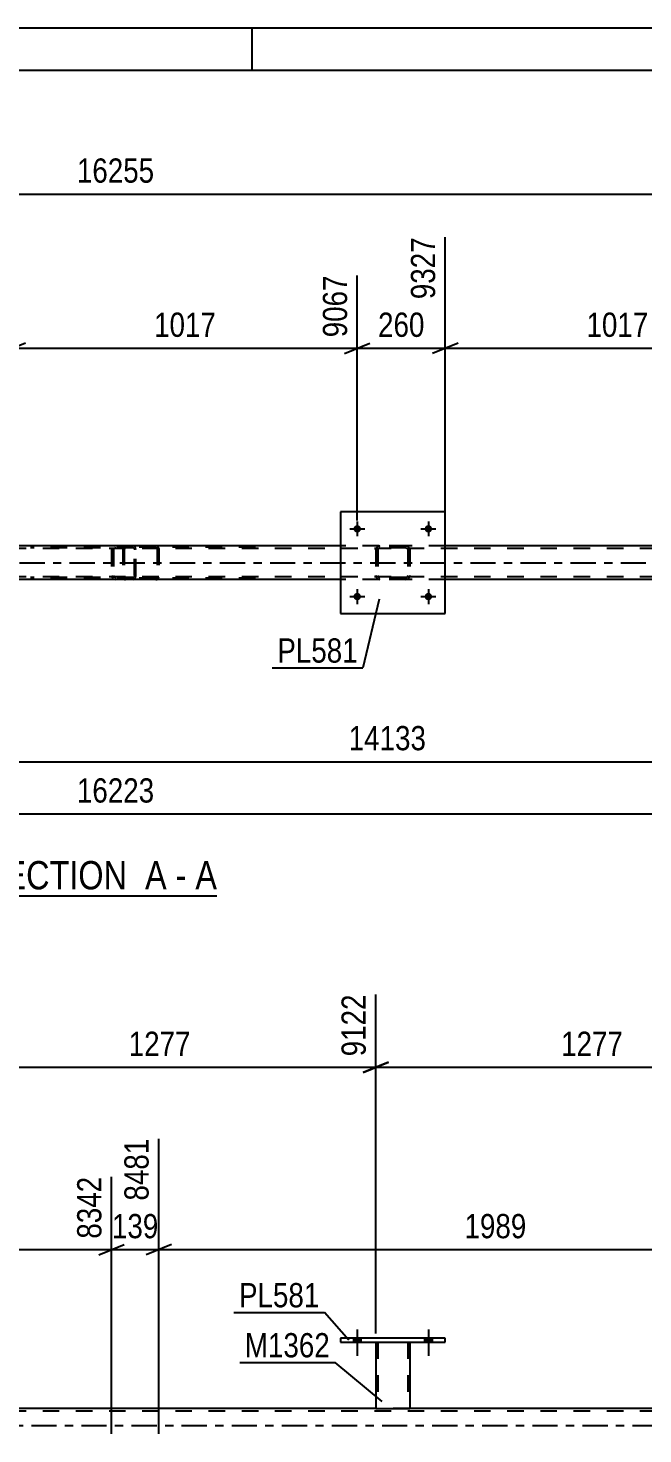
# Model space of a CAD drawing. Header units: millimetres. Extents: x -80 to 761, y -429 to 165.
# Drawn here: x 314.9 to 387.5, y -1 to 165 of the extents above; entities that cross this region are included whole.
import ezdxf

# ---------------------------------------------------------------- set-up
doc = ezdxf.new("R2010")
doc.units = ezdxf.units.MM
doc.linetypes.add('DXK_LINE_DOT2', pattern=[3.9198, 1.9599, -1.9599])
doc.linetypes.add('DXK_LINE_DOT3', pattern=[5.9187, 2.979, -0.9799, 0.9799, -0.9799])
doc.styles.add('Arial Narrow', font='ARIALN.TTF', dxfattribs={"height": 0.2})

# ---------------------------------------------------------------- blocks, each defined once
blk = doc.blocks.new('Unknown-814185468-1133')
at = {"color": 5, "linetype": 'Continuous'}
for p, q in [((761.34, 165.05), (-79.66, 165.05)), ((341.34, 160.05), (341.34, 165.05)), ((756.34, 160.05), (-74.66, 160.05))]:
    blk.add_line(p, q, dxfattribs=at)
blk = doc.blocks.new('Unknown-814185468-11 - 2658')
at = {"color": 6, "linetype": 'Continuous'}
blk.add_line((309.53, 62.57), (337.17, 62.57), dxfattribs=at)
at = {"color": 0, "linetype": 'Continuous'}
for points in [[(327.63, 63.32), (327.63, 66.82), (309.53, 66.82), (309.53, 63.32)], [(331.24, 63.32), (331.24, 66.82), (328.68, 66.82), (328.68, 63.32)], [(333.57, 63.32), (333.57, 66.82), (332.29, 66.82), (332.29, 63.32)], [(337.17, 63.32), (337.17, 66.82), (334.62, 66.82), (334.62, 63.32)]]:
    blk.add_wipeout(points, dxfattribs=at)
at = {"color": 7, "linetype": 'Continuous', "style": 'Arial Narrow'}
for s, p in [('SECTION ', (309.53, 63.32)), ('A', (328.68, 63.32)), ('A', (334.62, 63.32)), ('-', (332.29, 63.32))]:
    blk.add_text(s, height=3.34, dxfattribs=at).set_placement(p)
blk = doc.blocks.new('Part-814185468-2808 - 2658')
at = {"color": 2, "linetype": 'Continuous'}
for p, q in [((364.15, 107.9), (351.75, 107.9)), ((351.75, 107.9), (351.75, 95.9)), ((364.15, 95.9), (364.15, 107.9)), ((351.75, 95.9), (364.15, 95.9))]:
    blk.add_line(p, q, dxfattribs=at)
blk = doc.blocks.new('Part-814185468-2864 - 2658')
at = {"color": 7, "linetype": 'DXK_LINE_DOT2'}
for p, q in [((326.07, 103.7), (326.04, 103.58)), ((326.04, 103.58), (326.04, 100.22)), ((326.21, 103.58), (326.22, 103.64)), ((326.21, 103.58), (326.21, 100.22)), ((326.22, 103.64), (326.26, 103.69)), ((326.38, 103.9), (326.25, 103.88)), ((326.26, 103.69), (326.29, 103.71)), ((326.29, 103.71), (326.32, 103.73)), ((326.32, 103.73), (326.38, 103.74)), ((341.71, 103.9), (326.38, 103.9)), ((341.71, 103.74), (326.38, 103.74)), ((330.09, 103.88), (329.96, 103.9)), ((329.96, 103.74), (330.02, 103.73)), ((330.02, 103.73), (330.08, 103.69)), ((330.08, 103.69), (330.11, 103.64)), ((330.11, 103.64), (330.13, 103.58)), ((330.13, 103.58), (330.13, 100.22)), ((330.3, 103.58), (330.27, 103.7)), ((330.3, 103.58), (330.3, 100.22)), ((326.04, 100.22), (326.07, 100.1)), ((326.22, 100.16), (326.21, 100.22)), ((326.26, 100.11), (326.22, 100.16)), ((326.25, 99.93), (326.38, 99.9)), ((326.26, 100.11), (326.29, 100.09)), ((326.29, 100.09), (326.32, 100.07)), ((326.32, 100.07), (326.38, 100.06)), ((341.71, 100.06), (326.38, 100.06)), ((341.71, 99.9), (326.38, 99.9)), ((330.02, 100.07), (329.96, 100.06)), ((329.96, 99.9), (330.09, 99.93)), ((330.08, 100.11), (330.02, 100.07)), ((330.11, 100.16), (330.08, 100.11)), ((330.13, 100.22), (330.11, 100.16)), ((330.27, 100.1), (330.3, 100.22))]:
    blk.add_line(p, q, dxfattribs=at)
for centre, start, end in [((329.97, 103.57), 24.32, 69.2417), ((326.37, 100.24), 204.32, 249.2417), ((329.97, 100.24), 290.7583, 335.68)]:
    blk.add_arc(centre, 0.331, start, end, dxfattribs=at)
blk = doc.blocks.new('Bolt-814185468-2687 - 2658')
at = {"linetype": 'Continuous'}
for points in [[(354.19, 97.9, -1), (353.31, 97.9, -1)], [(362.59, 97.9, -1), (361.71, 97.9, -1)]]:
    blk.add_hatch(color=1, dxfattribs=at).paths.add_polyline_path(points)
at = {"color": 1, "linetype": 'Continuous'}
for p, q in [((353.75, 98.78), (353.75, 97.02)), ((362.15, 98.78), (362.15, 97.02)), ((352.87, 97.9), (354.63, 97.9)), ((361.27, 97.9), (363.03, 97.9))]:
    blk.add_line(p, q, dxfattribs=at)
blk = doc.blocks.new('Bolt-814185468-2688 - 2658')
at = {"linetype": 'Continuous'}
for points in [[(354.19, 105.9, -1), (353.31, 105.9, -1)], [(362.59, 105.9, -1), (361.71, 105.9, -1)]]:
    blk.add_hatch(color=1, dxfattribs=at).paths.add_polyline_path(points)
at = {"color": 1, "linetype": 'Continuous'}
for p, q in [((353.75, 106.78), (353.75, 105.02)), ((362.15, 106.78), (362.15, 105.02)), ((352.87, 105.9), (354.63, 105.9)), ((361.27, 105.9), (363.03, 105.9))]:
    blk.add_line(p, q, dxfattribs=at)
blk = doc.blocks.new('Part-814185468-2803 - 2658')
at = {"color": 7, "linetype": 'DXK_LINE_DOT2'}
for p, q in [((355.95, 103.42), (355.99, 103.61)), ((355.99, 103.61), (355.95, 103.42)), ((355.95, 103.42), (355.95, 100.38)), ((356.19, 103.42), (356.21, 103.51)), ((356.19, 103.42), (356.19, 100.38)), ((356.21, 103.51), (356.26, 103.59)), ((356.25, 103.87), (356.43, 103.9)), ((356.43, 103.9), (356.25, 103.87)), ((356.26, 103.59), (356.34, 103.64)), ((356.34, 103.64), (356.43, 103.66)), ((359.47, 103.9), (356.43, 103.9)), ((359.47, 103.66), (356.43, 103.66)), ((359.47, 103.9), (359.65, 103.87)), ((359.65, 103.87), (359.47, 103.9)), ((359.47, 103.66), (359.56, 103.64)), ((359.56, 103.64), (359.64, 103.59)), ((359.64, 103.59), (359.69, 103.51)), ((359.69, 103.51), (359.71, 103.42)), ((359.71, 103.42), (359.71, 100.38)), ((359.91, 103.61), (359.95, 103.42)), ((359.95, 103.42), (359.91, 103.61)), ((359.95, 103.42), (359.95, 100.38)), ((355.99, 100.2), (355.95, 100.38)), ((355.95, 100.38), (355.99, 100.2)), ((356.21, 100.29), (356.19, 100.38)), ((356.26, 100.21), (356.21, 100.29)), ((356.43, 99.9), (356.25, 99.94)), ((356.25, 99.94), (356.43, 99.9)), ((356.34, 100.16), (356.26, 100.21)), ((356.43, 100.14), (356.34, 100.16)), ((359.47, 100.14), (356.43, 100.14)), ((359.47, 99.9), (356.43, 99.9)), ((359.56, 100.16), (359.47, 100.14)), ((359.65, 99.94), (359.47, 99.9)), ((359.47, 99.9), (359.65, 99.94)), ((359.64, 100.21), (359.56, 100.16)), ((359.69, 100.29), (359.64, 100.21)), ((359.71, 100.38), (359.69, 100.29)), ((359.95, 100.38), (359.91, 100.2)), ((359.91, 100.2), (359.95, 100.38))]:
    blk.add_line(p, q, dxfattribs=at)
at = {"color": 7, "linetype": 'DXK_LINE_DOT3'}
blk.add_line((357.95, 101.9), (357.95, 101.9), dxfattribs=at)
at = {"color": 7, "linetype": 'DXK_LINE_DOT2'}
for centre, start, end in [((356.43, 103.42), 112.5, 157.5), ((356.43, 103.42), 112.5, 157.5), ((359.47, 103.42), 22.5, 67.5), ((359.47, 103.42), 22.5, 67.5), ((356.43, 100.38), 202.5, 247.5), ((356.43, 100.38), 202.5, 247.5), ((359.47, 100.38), 292.5, 337.5), ((359.47, 100.38), 292.5, 337.5)]:
    blk.add_arc(centre, 0.48, start, end, dxfattribs=at)
blk = doc.blocks.new('Part-814185468-2781 - 2658')
at = {"color": 7, "linetype": 'DXK_LINE_DOT2'}
for p, q in [((639.97, 103.58), (35.67, 103.58)), ((364.15, 103.9), (351.75, 103.9)), ((639.97, 100.22), (35.67, 100.22)), ((364.15, 99.9), (351.75, 99.9))]:
    blk.add_line(p, q, dxfattribs=at)
at = {"color": 2, "linetype": 'Continuous'}
for p, q in [((351.75, 103.9), (313.07, 103.9)), ((402.83, 103.9), (364.15, 103.9)), ((351.75, 99.9), (313.07, 99.9)), ((402.83, 99.9), (364.15, 99.9))]:
    blk.add_line(p, q, dxfattribs=at)
at = {"color": 7, "linetype": 'DXK_LINE_DOT3'}
blk.add_line((35.67, 101.9), (639.97, 101.9), dxfattribs=at)
blk = doc.blocks.new('Part-814185468-2961 - 2658')
at = {"color": 7, "linetype": 'DXK_LINE_DOT2'}
for p, q in [((327.32, 103.9), (315.16, 103.9)), ((327.32, 103.66), (315.16, 103.66)), ((324.75, 103.56), (324.72, 103.42)), ((324.72, 103.42), (324.72, 100.38)), ((324.76, 103.61), (324.75, 103.56)), ((324.97, 103.42), (324.99, 103.51)), ((324.97, 103.42), (324.97, 100.38)), ((324.99, 103.51), (325.05, 103.59)), ((325.23, 103.9), (325.03, 103.87)), ((325.05, 103.59), (325.13, 103.64)), ((325.13, 103.64), (325.23, 103.66)), ((326.04, 103.9), (326.04, 103.66)), ((327.42, 103.87), (327.32, 103.9)), ((327.32, 103.66), (327.37, 103.64)), ((327.37, 103.64), (327.41, 103.59)), ((327.41, 103.59), (327.44, 103.51)), ((327.51, 103.76), (327.42, 103.87)), ((327.44, 103.51), (327.45, 103.42)), ((327.45, 100.38), (327.45, 103.42)), ((327.57, 103.61), (327.51, 103.76)), ((327.59, 103.42), (327.57, 103.61)), ((327.59, 100.38), (327.59, 103.42)), ((327.32, 100.14), (315.16, 100.14)), ((327.32, 99.9), (315.16, 99.9)), ((324.72, 100.38), (324.74, 100.3)), ((324.74, 100.3), (324.76, 100.2)), ((324.99, 100.29), (324.97, 100.38)), ((325.05, 100.21), (324.99, 100.29)), ((325.03, 99.94), (325.23, 99.9)), ((325.13, 100.16), (325.05, 100.21)), ((325.23, 100.14), (325.13, 100.16)), ((326.04, 99.9), (326.04, 100.14)), ((327.37, 100.16), (327.32, 100.14)), ((327.32, 99.9), (327.42, 99.94)), ((327.41, 100.21), (327.37, 100.16)), ((327.44, 100.29), (327.41, 100.21)), ((327.42, 99.94), (327.51, 100.04)), ((327.45, 100.38), (327.44, 100.29)), ((327.51, 100.04), (327.57, 100.2)), ((327.57, 100.2), (327.59, 100.38))]:
    blk.add_line(p, q, dxfattribs=at)
blk.add_arc((325.21, 100.4), 0.492, 203.8494, 248.8059, dxfattribs=at)
blk = doc.blocks.new('Bolt-814185468-4129 - 3674')
at = {"linetype": 'Continuous'}
for points in [[(353.31, 9.84), (354.19, 9.84), (354.19, 10.32), (353.31, 10.32)], [(361.71, 9.84), (362.59, 9.84), (362.59, 10.32), (361.71, 10.32)]]:
    blk.add_hatch(color=1, dxfattribs=at).paths.add_polyline_path(points)
at = {"color": 1, "linetype": 'Continuous'}
for p, q in [((353.31, 10.32), (353.31, 9.84)), ((353.75, 11.32), (353.75, 8.2)), ((354.19, 10.32), (354.19, 9.84)), ((361.71, 10.32), (361.71, 9.84)), ((362.15, 11.32), (362.15, 8.2)), ((362.59, 10.32), (362.59, 9.84))]:
    blk.add_line(p, q, dxfattribs=at)
blk = doc.blocks.new('Part-814185468-3885 - 3674')
at = {"color": 7, "linetype": 'DXK_LINE_DOT2'}
for p, q in [((639.97, 1.68), (25.23, 1.68)), ((359.95, 2), (355.95, 2))]:
    blk.add_line(p, q, dxfattribs=at)
at = {"color": 2, "linetype": 'Continuous'}
for p, q in [((355.95, 2), (308.87, 2)), ((407.03, 2), (359.95, 2))]:
    blk.add_line(p, q, dxfattribs=at)
at = {"color": 7, "linetype": 'DXK_LINE_DOT3'}
blk.add_line((25.23, 0), (639.97, 0), dxfattribs=at)
blk = doc.blocks.new('Part-814185468-3997 - 3674')
at = {"color": 2, "linetype": 'Continuous'}
for p, q in [((355.95, 9.84), (355.95, 2)), ((359.95, 9.84), (359.95, 2)), ((355.95, 2), (359.95, 2))]:
    blk.add_line(p, q, dxfattribs=at)
at = {"color": 7, "linetype": 'DXK_LINE_DOT2'}
for p, q in [((355.95, 9.84), (359.95, 9.84)), ((355.95, 9.84), (355.95, 9.84)), ((355.95, 9.84), (355.95, 9.84)), ((356.19, 9.84), (356.19, 2)), ((359.71, 9.84), (359.71, 2)), ((359.95, 9.84), (359.95, 9.84)), ((359.95, 9.84), (359.95, 9.84)), ((359.65, 2), (359.69, 2)), ((359.65, 2), (359.69, 2)), ((359.69, 2), (359.71, 2)), ((359.69, 2), (359.71, 2))]:
    blk.add_line(p, q, dxfattribs=at)
blk = doc.blocks.new('Part-814185468-4002 - 3674')
at = {"color": 2, "linetype": 'Continuous'}
for p, q in [((351.75, 10.32), (351.75, 9.84)), ((364.15, 10.32), (351.75, 10.32)), ((364.15, 9.84), (364.15, 10.32)), ((351.75, 9.84), (364.15, 9.84))]:
    blk.add_line(p, q, dxfattribs=at)
blk = doc.blocks.new('Bolt-814185468-4128 - 3674')
at = {"linetype": 'Continuous'}
for points in [[(353.31, 9.84), (354.19, 9.84), (354.19, 10.32), (353.31, 10.32)], [(361.71, 9.84), (362.59, 9.84), (362.59, 10.32), (361.71, 10.32)]]:
    blk.add_hatch(color=1, dxfattribs=at).paths.add_polyline_path(points)
at = {"color": 1, "linetype": 'Continuous'}
for p, q in [((353.31, 10.32), (353.31, 9.84)), ((353.75, 11.32), (353.75, 8.2)), ((354.19, 10.32), (354.19, 9.84)), ((361.71, 10.32), (361.71, 9.84)), ((362.15, 11.32), (362.15, 8.2)), ((362.59, 10.32), (362.59, 9.84))]:
    blk.add_line(p, q, dxfattribs=at)
blk = doc.blocks.new('StraightDimension-814185468-3009 - 2658')
at = {"color": 7, "linetype": 'Continuous'}
blk.add_line((10.43, 72.22), (639.97, 72.22), dxfattribs=at)
at = {"color": 0}
blk.add_wipeout([(330.37, 72.97), (330.37, 77.17), (320.03, 77.17), (320.03, 72.97)], dxfattribs=at)
at = {"color": 3, "style": 'Arial Narrow'}
blk.add_text('16223', height=2.863, dxfattribs=at).set_placement((320.63, 73.57))
blk = doc.blocks.new('StraightDimension-814185468-3125 - 2658')
at = {"color": 7, "linetype": 'Continuous'}
blk.add_line((9.79, 145.44), (640.61, 145.44), dxfattribs=at)
at = {"color": 0}
blk.add_wipeout([(330.37, 146.19), (330.37, 150.39), (320.03, 150.39), (320.03, 146.19)], dxfattribs=at)
at = {"color": 3, "style": 'Arial Narrow'}
blk.add_text('16255', height=2.863, dxfattribs=at).set_placement((320.63, 146.79))
blk = doc.blocks.new('StraightDimension-814185468-3148 - 2658')
at = {"color": 7, "linetype": 'Continuous'}
blk.add_line((74.65, 78.4), (639.97, 78.4), dxfattribs=at)
at = {"color": 0}
blk.add_wipeout([(362.48, 79.15), (362.48, 83.35), (352.14, 83.35), (352.14, 79.15)], dxfattribs=at)
at = {"color": 3, "style": 'Arial Narrow'}
blk.add_text('14133', height=2.863, dxfattribs=at).set_placement((352.74, 79.75))
blk = doc.blocks.new('StraightDimension-814185468-7100 - 2658')
at = {"color": 7, "linetype": 'Continuous'}
for p, q in [((364.15, 104.9), (364.15, 140.34)), ((404.83, 106.9), (404.83, 137.67)), ((365.65, 127.83), (362.65, 126.63)), ((364.15, 127.23), (404.83, 127.23)), ((403.33, 126.63), (406.33, 127.83))]:
    blk.add_line(p, q, dxfattribs=at)
at = {"color": 0, "linetype": 'Continuous'}
blk.add_wipeout([(404.23, 138.27), (400.03, 138.27), (400.03, 127.93), (404.23, 127.93)], dxfattribs=at)
at = {"color": 0}
blk.add_wipeout([(388.75, 127.98), (388.75, 132.18), (380.23, 132.18), (380.23, 127.98)], dxfattribs=at)
at = {"color": 3, "linetype": 'Continuous', "style": 'Arial Narrow'}
blk.add_text('10344', height=2.863, rotation=90.0002, dxfattribs=at).set_placement((403.63, 128.53))
at = {"color": 3, "style": 'Arial Narrow'}
blk.add_text('1017', height=2.863, dxfattribs=at).set_placement((380.83, 128.58))
blk = doc.blocks.new('StraightDimension-814185468-7101 - 2658')
at = {"color": 7, "linetype": 'Continuous'}
for p, q in [((364.15, 104.9), (364.15, 140.34)), ((353.75, 106.9), (353.75, 135.84)), ((352.25, 126.63), (355.25, 127.83)), ((353.75, 127.23), (364.15, 127.23)), ((365.65, 127.83), (362.65, 126.63))]:
    blk.add_line(p, q, dxfattribs=at)
at = {"color": 0}
blk.add_wipeout([(362.29, 127.98), (362.29, 132.18), (355.61, 132.18), (355.61, 127.98)], dxfattribs=at)
at = {"color": 3, "style": 'Arial Narrow'}
blk.add_text('260', height=2.863, dxfattribs=at).set_placement((356.21, 128.58))
at = {"color": 0, "linetype": 'Continuous'}
blk.add_wipeout([(363.55, 140.94), (359.35, 140.94), (359.35, 132.43), (363.55, 132.43)], dxfattribs=at)
at = {"color": 3, "linetype": 'Continuous', "style": 'Arial Narrow'}
blk.add_text('9327', height=2.863, rotation=90.0002, dxfattribs=at).set_placement((362.95, 133.03))
blk = doc.blocks.new('StraightDimension-814185468-7102 - 2658')
at = {"color": 7, "linetype": 'Continuous'}
for p, q in [((313.07, 104.9), (313.07, 140.34)), ((353.75, 106.9), (353.75, 135.84)), ((314.57, 127.83), (311.57, 126.63)), ((313.07, 127.23), (353.75, 127.23)), ((352.25, 126.63), (355.25, 127.83))]:
    blk.add_line(p, q, dxfattribs=at)
at = {"color": 0, "linetype": 'Continuous'}
blk.add_wipeout([(353.15, 136.44), (348.95, 136.44), (348.95, 127.93), (353.15, 127.93)], dxfattribs=at)
at = {"color": 0}
blk.add_wipeout([(337.66, 127.98), (337.66, 132.18), (329.15, 132.18), (329.15, 127.98)], dxfattribs=at)
at = {"color": 3, "linetype": 'Continuous', "style": 'Arial Narrow'}
blk.add_text('9067', height=2.863, rotation=90.0002, dxfattribs=at).set_placement((352.55, 128.53))
at = {"color": 3, "style": 'Arial Narrow'}
blk.add_text('1017', height=2.863, dxfattribs=at).set_placement((329.75, 128.58))
blk = doc.blocks.new('StraightDimension-814185468-10862 - 3674')
at = {"color": 7, "linetype": 'Continuous'}
for p, q in [((330.3, -1), (330.3, 33.87)), ((324.72, -1), (324.72, 29.37)), ((323.22, 20.16), (326.22, 21.36)), ((324.72, 20.76), (330.3, 20.76)), ((331.8, 21.36), (328.8, 20.16))]:
    blk.add_line(p, q, dxfattribs=at)
at = {"color": 0}
blk.add_wipeout([(330.85, 21.51), (330.85, 25.71), (324.17, 25.71), (324.17, 21.51)], dxfattribs=at)
at = {"color": 3, "style": 'Arial Narrow'}
blk.add_text('139', height=2.863, dxfattribs=at).set_placement((324.77, 22.11))
at = {"color": 0, "linetype": 'Continuous'}
blk.add_wipeout([(329.7, 34.47), (325.5, 34.47), (325.5, 25.96), (329.7, 25.96)], dxfattribs=at)
at = {"color": 3, "linetype": 'Continuous', "style": 'Arial Narrow'}
blk.add_text('8481', height=2.863, rotation=90.0002, dxfattribs=at).set_placement((329.1, 26.56))
blk = doc.blocks.new('StraightDimension-814185468-9031 - 3674')
at = {"color": 7, "linetype": 'Continuous'}
for p, q in [((407.03, 10.84), (407.03, 52.74)), ((355.95, 10.84), (355.95, 50.91)), ((357.45, 42.9), (354.45, 41.7)), ((355.95, 42.3), (407.03, 42.3)), ((405.53, 41.7), (408.53, 42.9))]:
    blk.add_line(p, q, dxfattribs=at)
at = {"color": 0, "linetype": 'Continuous'}
blk.add_wipeout([(406.43, 53.34), (402.23, 53.34), (402.23, 43), (406.43, 43)], dxfattribs=at)
at = {"color": 0}
blk.add_wipeout([(385.75, 43.05), (385.75, 47.25), (377.23, 47.25), (377.23, 43.05)], dxfattribs=at)
at = {"color": 3, "linetype": 'Continuous', "style": 'Arial Narrow'}
blk.add_text('10399', height=2.863, rotation=90.0002, dxfattribs=at).set_placement((405.83, 43.6))
at = {"color": 3, "style": 'Arial Narrow'}
blk.add_text('1277', height=2.863, dxfattribs=at).set_placement((377.83, 43.65))
blk = doc.blocks.new('StraightDimension-814185468-9032 - 3674')
at = {"color": 7, "linetype": 'Continuous'}
for p, q in [((304.87, 10.84), (304.87, 50.91)), ((355.95, 10.84), (355.95, 50.91)), ((306.37, 42.9), (303.37, 41.7)), ((304.87, 42.3), (355.95, 42.3)), ((354.45, 41.7), (357.45, 42.9))]:
    blk.add_line(p, q, dxfattribs=at)
at = {"color": 0, "linetype": 'Continuous'}
blk.add_wipeout([(355.35, 51.51), (351.15, 51.51), (351.15, 43), (355.35, 43)], dxfattribs=at)
at = {"color": 0}
blk.add_wipeout([(334.66, 43.05), (334.66, 47.25), (326.15, 47.25), (326.15, 43.05)], dxfattribs=at)
at = {"color": 3, "linetype": 'Continuous', "style": 'Arial Narrow'}
blk.add_text('9122', height=2.863, rotation=90.0002, dxfattribs=at).set_placement((354.75, 43.6))
at = {"color": 3, "style": 'Arial Narrow'}
blk.add_text('1277', height=2.863, dxfattribs=at).set_placement((326.75, 43.65))
blk = doc.blocks.new('StraightDimension-814185468-10861 - 3674')
at = {"color": 7, "linetype": 'Continuous'}
for p, q in [((330.3, -1), (330.3, 33.87)), ((409.86, -1), (409.86, 31.2)), ((331.8, 21.36), (328.8, 20.16)), ((330.3, 20.76), (409.86, 20.76)), ((408.36, 20.16), (411.36, 21.36))]:
    blk.add_line(p, q, dxfattribs=at)
at = {"color": 0, "linetype": 'Continuous'}
blk.add_wipeout([(409.26, 31.8), (405.06, 31.8), (405.06, 21.46), (409.26, 21.46)], dxfattribs=at)
at = {"color": 0}
blk.add_wipeout([(374.33, 21.51), (374.33, 25.71), (365.82, 25.71), (365.82, 21.51)], dxfattribs=at)
at = {"color": 3, "linetype": 'Continuous', "style": 'Arial Narrow'}
blk.add_text('10470', height=2.863, rotation=90.0002, dxfattribs=at).set_placement((408.66, 22.06))
at = {"color": 3, "style": 'Arial Narrow'}
blk.add_text('1989', height=2.863, dxfattribs=at).set_placement((366.42, 22.11))
blk = doc.blocks.new('StraightDimension-814185468-10863 - 3674')
at = {"color": 7, "linetype": 'Continuous'}
for p, q in [((245.16, -1), (245.16, 33.87)), ((324.72, -1), (324.72, 29.37)), ((246.66, 21.36), (243.66, 20.16)), ((245.16, 20.76), (324.72, 20.76)), ((323.22, 20.16), (326.22, 21.36))]:
    blk.add_line(p, q, dxfattribs=at)
at = {"color": 0, "linetype": 'Continuous'}
blk.add_wipeout([(324.12, 29.97), (319.92, 29.97), (319.92, 21.46), (324.12, 21.46)], dxfattribs=at)
at = {"color": 0}
blk.add_wipeout([(289.2, 21.51), (289.2, 25.71), (280.69, 25.71), (280.69, 21.51)], dxfattribs=at)
at = {"color": 3, "linetype": 'Continuous', "style": 'Arial Narrow'}
blk.add_text('8342', height=2.863, rotation=90.0002, dxfattribs=at).set_placement((323.52, 22.06))
at = {"color": 3, "style": 'Arial Narrow'}
blk.add_text('1989', height=2.863, dxfattribs=at).set_placement((281.29, 22.11))
blk = doc.blocks.new('Mark-814185468-2804 - 2658')
at = {"color": 0}
blk.add_wipeout([(353.82, 90.1), (353.82, 93.1), (344.31, 93.1), (344.31, 90.1)], dxfattribs=at)
blk.add_wipeout([(353.82, 90.1), (353.82, 93.1), (344.31, 93.1), (344.31, 90.1)], dxfattribs=at)
at = {"color": 30, "linetype": 'Continuous'}
for p in [(356.35, 97.61), (343.71, 89.5)]:
    blk.add_line(p, (354.42, 89.5), dxfattribs=at)
at = {"color": 3, "style": 'Arial Narrow'}
blk.add_text('PL581', height=2.863, dxfattribs=at).set_placement((344.31, 90.1))
blk = doc.blocks.new('Mark-814185468-3993 - 3674')
at = {"color": 0}
blk.add_wipeout([(350.52, 8.04), (350.52, 11.04), (340.47, 11.04), (340.47, 8.04)], dxfattribs=at)
blk.add_wipeout([(350.52, 8.04), (350.52, 11.04), (340.47, 11.04), (340.47, 8.04)], dxfattribs=at)
at = {"color": 30, "linetype": 'Continuous'}
for p in [(339.87, 7.44), (356.71, 2.83)]:
    blk.add_line(p, (351.12, 7.44), dxfattribs=at)
at = {"color": 3, "style": 'Arial Narrow'}
blk.add_text('M1362', height=2.863, dxfattribs=at).set_placement((340.47, 8.04))
blk = doc.blocks.new('Mark-814185468-3998 - 3674')
at = {"color": 0}
blk.add_wipeout([(349.29, 13.95), (349.29, 16.95), (339.78, 16.95), (339.78, 13.95)], dxfattribs=at)
blk.add_wipeout([(349.29, 13.95), (349.29, 16.95), (339.78, 16.95), (339.78, 13.95)], dxfattribs=at)
at = {"color": 30, "linetype": 'Continuous'}
for p in [(339.18, 13.35), (352.77, 10.06)]:
    blk.add_line(p, (349.89, 13.35), dxfattribs=at)
at = {"color": 3, "style": 'Arial Narrow'}
blk.add_text('PL581', height=2.863, dxfattribs=at).set_placement((339.78, 13.95))

msp = doc.modelspace()

# ---------------------------------------------------------------- block references
for name in ['Unknown-814185468-1133', 'Part-814185468-2808 - 2658', 'Bolt-814185468-2688 - 2658', 'Part-814185468-2781 - 2658', 'Part-814185468-2961 - 2658', 'Part-814185468-2864 - 2658', 'Part-814185468-2803 - 2658', 'Bolt-814185468-2687 - 2658', 'Part-814185468-4002 - 3674', 'Bolt-814185468-4129 - 3674', 'Bolt-814185468-4128 - 3674', 'Part-814185468-3997 - 3674', 'Part-814185468-3885 - 3674']:
    msp.add_blockref(name, (0, 0))

# ---------------------------------------------------------------- next in the draw order: block references
for name in ['StraightDimension-814185468-3125 - 2658', 'StraightDimension-814185468-3009 - 2658', 'Unknown-814185468-11 - 2658', 'StraightDimension-814185468-9031 - 3674', 'StraightDimension-814185468-10862 - 3674']:
    msp.add_blockref(name, (0, 0))

# ---------------------------------------------------------------- next in the draw order: block references
for name in ['StraightDimension-814185468-7100 - 2658', 'StraightDimension-814185468-3148 - 2658', 'StraightDimension-814185468-9032 - 3674']:
    msp.add_blockref(name, (0, 0))

# ---------------------------------------------------------------- next in the draw order: block references
for name in ['StraightDimension-814185468-7101 - 2658', 'Mark-814185468-2804 - 2658', 'StraightDimension-814185468-10863 - 3674', 'StraightDimension-814185468-10861 - 3674']:
    msp.add_blockref(name, (0, 0))

# ---------------------------------------------------------------- next in the draw order: block references
for name in ['StraightDimension-814185468-7102 - 2658', 'Mark-814185468-3993 - 3674']:
    msp.add_blockref(name, (0, 0))

# ---------------------------------------------------------------- next in the draw order: block references
msp.add_blockref('Mark-814185468-3998 - 3674', (0, 0))

doc.saveas('drawing.dxf')
